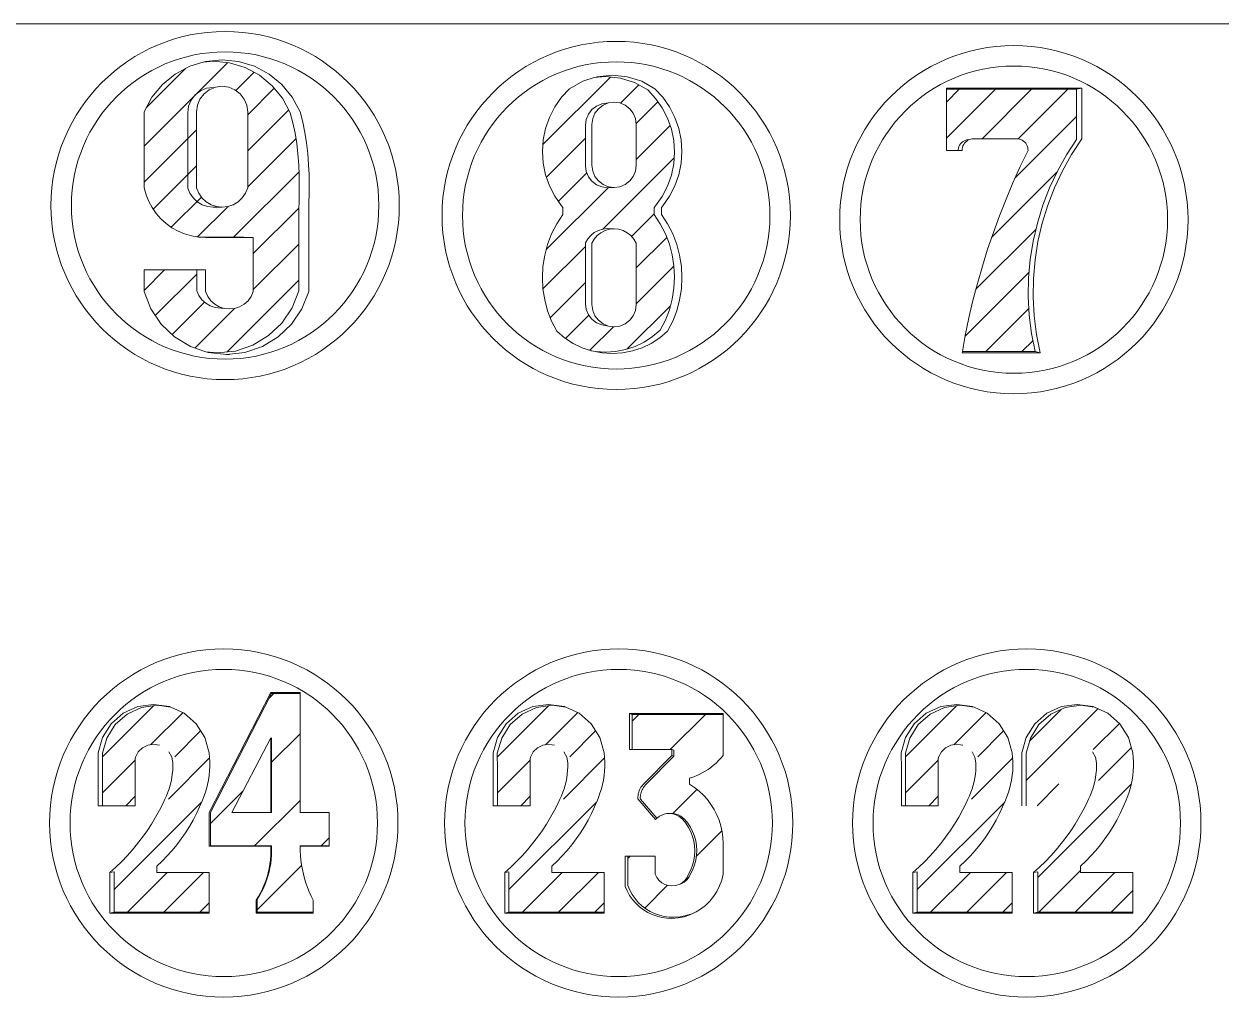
# Model space of a CAD drawing. Header units: inches. Extents: x 104 to 9740, y 936 to 6735.
# Drawn here: x 5860.1 to 5914.1, y 5726.1 to 5770.1 of the extents above; entities that cross this region are included whole.
import ezdxf

# ---------------------------------------------------------------- set-up
doc = ezdxf.new("R2010")
doc.units = ezdxf.units.IN
doc.header["$MEASUREMENT"] = 0
pattern_1 = [(45, (5264.4458, 6307.508), (-0.8148213, 0.8148213), [])]
pattern_2 = [(45, (5264.4458, 6307.508), (-0.8148213, 0.8148213), [])]

msp = doc.modelspace()

# ---------------------------------------------------------------- hatches: boundary and pattern name
at = {"lineweight": 20}
h = msp.add_hatch(dxfattribs=at)
h.set_pattern_fill('ANSI31', color=256, scale=9.218651)
h.set_pattern_definition(pattern_1)
h.paths.add_polyline_path([(5872.481, 5761.799), (5872.491, 5761.974), (5872.504, 5762.404), (5872.506, 5762.834), (5872.497, 5763.264), (5872.478, 5763.694), (5872.443, 5764.198), (5872.389, 5764.669), (5872.313, 5765.137), (5872.217, 5765.601), (5872.099, 5766.06), (5871.749, 5766.711), (5871.279, 5767.282), (5870.708, 5767.75), (5870.056, 5768.098), (5869.348, 5768.312), (5868.613, 5768.384), (5868.17, 5768.341), (5867.566, 5768.158), (5866.907, 5767.807), (5866.33, 5767.334), (5865.855, 5766.758), (5865.502, 5766.1), (5865.502, 5762.667), (5865.588, 5762.358), (5865.708, 5762.06), (5865.86, 5761.778), (5866.044, 5761.514), (5866.256, 5761.273), (5866.494, 5761.058), (5866.755, 5760.871), (5867.035, 5760.714), (5867.331, 5760.59), (5867.64, 5760.501), (5867.956, 5760.446), (5868.007, 5760.444), (5870.004, 5760.444), (5870.428, 5760.428), (5870.428, 5757.983), (5870.332, 5757.767), (5870.193, 5757.576), (5870.017, 5757.417), (5869.812, 5757.299), (5869.587, 5757.226), (5869.352, 5757.201), (5869.117, 5757.226), (5868.706, 5757.272), (5868.483, 5757.345), (5868.28, 5757.462), (5868.106, 5757.619), (5867.969, 5757.808), (5867.874, 5758.023), (5867.874, 5758.961), (5865.502, 5758.961), (5865.502, 5757.983), (5865.808, 5757.206), (5866.275, 5756.514), (5866.879, 5755.938), (5867.594, 5755.506), (5868.29, 5755.27), (5868.804, 5755.214), (5869.626, 5755.304), (5870.409, 5755.569), (5871.117, 5755.997), (5871.716, 5756.567), (5872.178, 5757.253), (5872.481, 5758.023)])
h.paths.add_polyline_path([(5869.934, 5762.216), (5869.746, 5762.039), (5869.524, 5761.907), (5869.279, 5761.825), (5869.022, 5761.797), (5868.766, 5761.825), (5868.521, 5761.907), (5868.299, 5762.039), (5868.111, 5762.216), (5867.965, 5762.428), (5867.867, 5762.667), (5867.867, 5766.1), (5867.907, 5766.399), (5868.022, 5766.678), (5868.206, 5766.917), (5868.445, 5767.1), (5868.723, 5767.216), (5869.022, 5767.255), (5869.321, 5767.216), (5869.6, 5767.1), (5869.839, 5766.917), (5870.023, 5766.678), (5870.138, 5766.399), (5870.178, 5766.1), (5870.178, 5762.667), (5870.08, 5762.428)], flags=16)
h = msp.add_hatch(dxfattribs=at)
h.set_pattern_fill('ANSI31', color=256, scale=9.218651)
h.set_pattern_definition(pattern_1)
h.paths.add_polyline_path([(5888.522, 5761.788), (5888.582, 5761.853), (5888.882, 5762.283), (5889.122, 5762.749), (5889.296, 5763.244), (5889.402, 5763.757), (5889.437, 5764.28), (5889.402, 5764.803), (5889.296, 5765.316), (5889.122, 5765.811), (5888.882, 5766.277), (5888.582, 5766.707), (5888.227, 5767.092), (5887.637, 5767.423), (5886.992, 5767.628), (5886.319, 5767.697), (5885.81, 5767.645), (5885.291, 5767.48), (5884.695, 5767.146), (5884.336, 5766.757), (5884.033, 5766.323), (5883.791, 5765.852), (5883.616, 5765.352), (5883.509, 5764.834), (5883.473, 5764.306), (5883.509, 5763.778), (5883.616, 5763.259), (5883.791, 5762.76), (5884.033, 5762.289), (5884.336, 5761.855), (5884.397, 5761.789), (5884.397, 5761.466), (5884.121, 5761.04), (5883.891, 5760.588), (5883.71, 5760.114), (5883.579, 5759.624), (5883.499, 5759.123), (5883.473, 5758.617), (5883.499, 5758.11), (5883.579, 5757.609), (5883.71, 5757.119), (5883.891, 5756.646), (5884.121, 5756.193), (5884.473, 5755.897), (5884.859, 5755.647), (5885.274, 5755.449), (5885.675, 5755.317), (5885.864, 5755.28), (5886.319, 5755.251), (5886.774, 5755.28), (5887.221, 5755.367), (5887.653, 5755.509), (5888.064, 5755.706), (5888.447, 5755.953), (5888.795, 5756.247), (5889.023, 5756.694), (5889.203, 5757.163), (5889.333, 5757.649), (5889.411, 5758.145), (5889.437, 5758.646), (5889.411, 5759.148), (5889.333, 5759.644), (5889.203, 5760.129), (5889.023, 5760.599), (5888.795, 5761.046), (5888.522, 5761.468)])
h.paths.add_polyline_path([(5887.119, 5760.739), (5887.305, 5760.642), (5887.469, 5760.512), (5887.606, 5760.353), (5887.71, 5760.171), (5887.71, 5757.396), (5887.675, 5757.137), (5887.576, 5756.896), (5887.417, 5756.689), (5887.21, 5756.53), (5886.968, 5756.43), (5886.71, 5756.396), (5886.451, 5756.43), (5886.149, 5756.481), (5885.911, 5756.58), (5885.706, 5756.737), (5885.548, 5756.942), (5885.449, 5757.181), (5885.416, 5757.437), (5885.416, 5760.185), (5885.518, 5760.366), (5885.653, 5760.523), (5885.816, 5760.652), (5886, 5760.748), (5886.199, 5760.807), (5886.406, 5760.827), (5886.71, 5760.818), (5886.918, 5760.798)], flags=16)
h.paths.add_polyline_path([(5886.968, 5762.72), (5886.71, 5762.686), (5886.406, 5762.676), (5886.149, 5762.71), (5885.911, 5762.809), (5885.706, 5762.966), (5885.548, 5763.171), (5885.449, 5763.41), (5885.416, 5763.666), (5885.416, 5765.498), (5885.449, 5765.755), (5885.548, 5765.994), (5885.706, 5766.199), (5885.911, 5766.356), (5886.149, 5766.455), (5886.451, 5766.502), (5886.71, 5766.536), (5886.968, 5766.502), (5887.21, 5766.402), (5887.417, 5766.243), (5887.576, 5766.036), (5887.675, 5765.795), (5887.71, 5765.536), (5887.71, 5763.686), (5887.675, 5763.427), (5887.576, 5763.186), (5887.417, 5762.979), (5887.21, 5762.82)], flags=16)
h = msp.add_hatch(dxfattribs=at)
h.set_pattern_fill('ANSI31', color=256, scale=9.218651)
h.set_pattern_definition(pattern_1)
h.paths.add_polyline_path([(5905.487, 5759.437), (5905.619, 5760.265), (5905.808, 5761.081), (5906.054, 5761.881), (5906.356, 5762.663), (5906.712, 5763.421), (5907.12, 5764.153), (5907.579, 5764.853), (5907.579, 5767.117), (5901.709, 5767.117), (5901.709, 5764.36), (5902.231, 5764.36), (5902.236, 5764.434), (5902.28, 5764.564), (5902.356, 5764.678), (5902.459, 5764.768), (5902.582, 5764.829), (5902.616, 5764.836), (5902.551, 5764.814), (5902.49, 5764.783), (5902.433, 5764.745), (5902.382, 5764.7), (5902.337, 5764.649), (5902.299, 5764.592), (5902.269, 5764.531), (5902.247, 5764.466), (5902.233, 5764.399), (5902.231, 5764.36), (5902.412, 5764.36), (5902.419, 5764.464), (5902.464, 5764.595), (5902.541, 5764.71), (5902.645, 5764.802), (5902.769, 5764.863), (5902.871, 5764.883), (5902.94, 5764.888), (5904.913, 5764.888), (5905.036, 5764.863), (5905.16, 5764.801), (5905.263, 5764.71), (5905.339, 5764.594), (5905.381, 5764.463), (5905.387, 5764.36), (5905.038, 5763.635), (5904.707, 5762.902), (5904.394, 5762.162), (5904.1, 5761.413), (5903.823, 5760.658), (5903.565, 5759.897), (5903.326, 5759.129), (5903.105, 5758.355), (5902.903, 5757.577), (5902.72, 5756.794), (5902.557, 5756.006), (5902.423, 5755.275), (5905.709, 5755.275), (5905.548, 5756.097), (5905.445, 5756.929), (5905.4, 5757.765), (5905.414, 5758.603)])
h = msp.add_hatch(dxfattribs=at)
h.set_pattern_fill('ANSI31', color=256, scale=17)
h.set_pattern_definition([(45, (4851.149, 6621.93), (-1.502602, 1.502602), [])])
h.paths.add_polyline_path([(5872.539, 5739.843), (5871.255, 5739.843), (5868.497, 5734.472), (5868.497, 5732.966), (5871.255, 5732.966), (5871.255, 5732.74), (5871.251, 5732.548), (5871.237, 5732.355), (5871.214, 5732.164), (5871.181, 5731.973), (5871.14, 5731.785), (5871.089, 5731.599), (5871.029, 5731.415), (5870.961, 5731.235), (5870.883, 5731.058), (5870.798, 5730.885), (5870.704, 5730.717), (5870.601, 5730.553), (5870.601, 5729.973), (5873.126, 5729.973), (5873.126, 5730.509), (5873.034, 5730.699), (5872.95, 5730.892), (5872.873, 5731.088), (5872.804, 5731.287), (5872.743, 5731.489), (5872.69, 5731.693), (5872.645, 5731.898), (5872.607, 5732.106), (5872.578, 5732.314), (5872.557, 5732.524), (5872.544, 5732.734), (5872.539, 5732.966), (5873.858, 5732.966), (5873.858, 5734.466), (5872.539, 5734.466)])
h.paths.add_polyline_path([(5871.22, 5737.838), (5871.255, 5737.811), (5871.255, 5734.472), (5871.22, 5734.466), (5869.461, 5734.466)], flags=16)
h = msp.add_hatch(dxfattribs=at)
h.set_pattern_fill('ANSI31', color=256, scale=9.218651)
h.set_pattern_definition([(45, (5228.2101, 6307.508), (-0.8148213, 0.8148213), [])])
h.paths.add_polyline_path([(5868.435, 5731.764), (5866.078, 5731.764), (5866.078, 5732.042), (5866.318, 5732.271), (5866.549, 5732.511), (5866.77, 5732.759), (5866.98, 5733.017), (5867.18, 5733.283), (5867.369, 5733.556), (5867.546, 5733.838), (5867.711, 5734.126), (5867.865, 5734.421), (5868.006, 5734.723), (5868.135, 5735.029), (5868.178, 5735.149), (5868.251, 5735.341), (5868.313, 5735.537), (5868.366, 5735.735), (5868.407, 5735.936), (5868.439, 5736.14), (5868.459, 5736.344), (5868.469, 5736.549), (5868.469, 5736.755), (5868.457, 5736.96), (5868.435, 5737.164), (5868.237, 5737.86), (5867.849, 5738.471), (5867.305, 5738.947), (5866.714, 5739.218), (5866.096, 5739.308), (5865.387, 5739.205), (5864.737, 5738.906), (5864.197, 5738.435), (5863.814, 5737.83), (5863.618, 5737.141), (5863.624, 5736.425), (5863.624, 5734.777), (5865.1, 5734.777), (5865.1, 5736.943), (5865.239, 5737.204), (5865.43, 5737.39), (5865.668, 5737.509), (5865.932, 5737.55), (5866.096, 5737.523), (5866.196, 5737.509), (5866.2, 5737.507), (5866.357, 5737.483), (5866.594, 5737.365), (5866.783, 5737.18), (5866.907, 5736.947), (5866.954, 5736.687), (5866.954, 5736.52), (5866.946, 5736.353), (5866.93, 5736.186), (5866.906, 5736.021), (5866.874, 5735.856), (5866.835, 5735.694), (5866.787, 5735.534), (5866.732, 5735.376), (5866.669, 5735.221), (5866.598, 5735.069), (5866.52, 5734.896), (5866.359, 5734.576), (5866.186, 5734.263), (5866.002, 5733.956), (5865.806, 5733.657), (5865.6, 5733.365), (5865.382, 5733.081), (5865.154, 5732.805), (5864.916, 5732.538), (5864.668, 5732.28), (5864.41, 5732.032), (5864.144, 5731.794), (5864.144, 5729.97), (5868.435, 5729.97)])
h = msp.add_hatch(dxfattribs=at)
h.set_pattern_fill('ANSI31', color=256, scale=9.218651)
h.set_pattern_definition([(45, (5246.0317, 6307.508), (-0.8148213, 0.8148213), [])])
h.paths.add_polyline_path([(5886.257, 5731.764), (5883.899, 5731.764), (5883.899, 5732.042), (5884.14, 5732.271), (5884.371, 5732.511), (5884.592, 5732.759), (5884.802, 5733.017), (5885.002, 5733.283), (5885.19, 5733.556), (5885.368, 5733.838), (5885.533, 5734.126), (5885.686, 5734.421), (5885.828, 5734.723), (5885.956, 5735.029), (5886, 5735.149), (5886.072, 5735.341), (5886.135, 5735.537), (5886.187, 5735.735), (5886.229, 5735.936), (5886.26, 5736.14), (5886.281, 5736.344), (5886.291, 5736.549), (5886.29, 5736.755), (5886.279, 5736.96), (5886.257, 5737.164), (5886.058, 5737.86), (5885.671, 5738.471), (5885.127, 5738.947), (5884.536, 5739.218), (5883.918, 5739.308), (5883.209, 5739.205), (5882.558, 5738.906), (5882.019, 5738.435), (5881.636, 5737.83), (5881.439, 5737.141), (5881.446, 5736.425), (5881.446, 5734.777), (5882.922, 5734.777), (5882.922, 5736.943), (5883.06, 5737.204), (5883.251, 5737.39), (5883.49, 5737.509), (5883.754, 5737.55), (5883.918, 5737.523), (5884.017, 5737.509), (5884.022, 5737.507), (5884.179, 5737.483), (5884.415, 5737.365), (5884.604, 5737.18), (5884.729, 5736.947), (5884.776, 5736.687), (5884.776, 5736.52), (5884.768, 5736.353), (5884.752, 5736.186), (5884.728, 5736.021), (5884.696, 5735.856), (5884.656, 5735.694), (5884.609, 5735.534), (5884.553, 5735.376), (5884.49, 5735.221), (5884.42, 5735.069), (5884.341, 5734.896), (5884.181, 5734.576), (5884.008, 5734.263), (5883.824, 5733.956), (5883.628, 5733.657), (5883.421, 5733.365), (5883.204, 5733.081), (5882.976, 5732.805), (5882.737, 5732.538), (5882.489, 5732.28), (5882.232, 5732.032), (5881.965, 5731.794), (5881.965, 5729.97), (5886.257, 5729.97)])
h = msp.add_hatch(dxfattribs=at)
h.set_pattern_fill('ANSI31', color=256, scale=9.218651)
h.set_pattern_definition(pattern_2)
h.paths.add_polyline_path([(5904.671, 5731.764), (5902.313, 5731.764), (5902.313, 5732.042), (5902.554, 5732.271), (5902.785, 5732.511), (5903.006, 5732.759), (5903.216, 5733.017), (5903.416, 5733.283), (5903.604, 5733.556), (5903.782, 5733.838), (5903.947, 5734.126), (5904.101, 5734.421), (5904.242, 5734.723), (5904.37, 5735.029), (5904.414, 5735.149), (5904.486, 5735.341), (5904.549, 5735.537), (5904.601, 5735.735), (5904.643, 5735.936), (5904.674, 5736.14), (5904.695, 5736.344), (5904.705, 5736.549), (5904.704, 5736.755), (5904.693, 5736.96), (5904.671, 5737.164), (5904.472, 5737.86), (5904.085, 5738.471), (5903.541, 5738.947), (5902.95, 5739.218), (5902.332, 5739.308), (5901.623, 5739.205), (5900.972, 5738.906), (5900.433, 5738.435), (5900.05, 5737.83), (5899.853, 5737.141), (5899.86, 5736.425), (5899.86, 5734.777), (5901.336, 5734.777), (5901.336, 5736.943), (5901.474, 5737.204), (5901.665, 5737.39), (5901.904, 5737.509), (5902.168, 5737.55), (5902.332, 5737.523), (5902.431, 5737.509), (5902.436, 5737.507), (5902.593, 5737.483), (5902.829, 5737.365), (5903.019, 5737.18), (5903.143, 5736.947), (5903.19, 5736.687), (5903.19, 5736.52), (5903.182, 5736.353), (5903.166, 5736.186), (5903.142, 5736.021), (5903.11, 5735.856), (5903.07, 5735.694), (5903.023, 5735.534), (5902.967, 5735.376), (5902.904, 5735.221), (5902.834, 5735.069), (5902.755, 5734.896), (5902.595, 5734.576), (5902.422, 5734.263), (5902.238, 5733.956), (5902.042, 5733.657), (5901.835, 5733.365), (5901.618, 5733.081), (5901.39, 5732.805), (5901.152, 5732.538), (5900.903, 5732.28), (5900.646, 5732.032), (5900.379, 5731.794), (5900.379, 5729.97), (5904.671, 5729.97)])
h = msp.add_hatch(dxfattribs=at)
h.set_pattern_fill('ANSI31', color=256, scale=9.218651)
h.set_pattern_definition(pattern_2)
h.paths.add_polyline_path([(5910.113, 5731.764), (5907.756, 5731.764), (5907.756, 5732.042), (5907.996, 5732.271), (5908.227, 5732.511), (5908.448, 5732.759), (5908.659, 5733.017), (5908.858, 5733.283), (5909.047, 5733.556), (5909.224, 5733.838), (5909.39, 5734.126), (5909.543, 5734.421), (5909.684, 5734.723), (5909.813, 5735.029), (5909.856, 5735.149), (5909.929, 5735.341), (5909.991, 5735.537), (5910.044, 5735.735), (5910.086, 5735.936), (5910.117, 5736.14), (5910.138, 5736.344), (5910.148, 5736.549), (5910.147, 5736.755), (5910.135, 5736.96), (5910.113, 5737.164), (5909.915, 5737.86), (5909.528, 5738.471), (5908.983, 5738.947), (5908.392, 5739.218), (5907.774, 5739.308), (5907.065, 5739.205), (5906.415, 5738.906), (5905.876, 5738.435), (5905.492, 5737.83), (5905.296, 5737.141), (5905.303, 5736.425), (5905.303, 5734.777), (5906.778, 5734.777), (5906.778, 5736.943), (5906.917, 5737.204), (5907.108, 5737.39), (5907.346, 5737.509), (5907.61, 5737.55), (5907.774, 5737.523), (5907.874, 5737.509), (5907.878, 5737.507), (5908.035, 5737.483), (5908.272, 5737.365), (5908.461, 5737.18), (5908.585, 5736.947), (5908.632, 5736.687), (5908.632, 5736.52), (5908.625, 5736.353), (5908.609, 5736.186), (5908.585, 5736.021), (5908.553, 5735.856), (5908.513, 5735.694), (5908.465, 5735.534), (5908.41, 5735.376), (5908.347, 5735.221), (5908.276, 5735.069), (5908.198, 5734.896), (5908.037, 5734.576), (5907.864, 5734.263), (5907.68, 5733.956), (5907.484, 5733.657), (5907.278, 5733.365), (5907.06, 5733.081), (5906.832, 5732.805), (5906.594, 5732.538), (5906.346, 5732.28), (5906.088, 5732.032), (5905.822, 5731.794), (5905.822, 5729.97), (5910.113, 5729.97)])
h = msp.add_hatch(dxfattribs=at)
h.set_pattern_fill('ANSI31', color=256, scale=17)
h.set_pattern_definition([(45, (4856.2998, 6621.691), (-1.502602, 1.502602), [])])
h.paths.add_polyline_path([(5891.627, 5738.901), (5887.524, 5738.901), (5887.524, 5737.311), (5889.313, 5737.311), (5889.411, 5737.283), (5889.411, 5737.014), (5888.145, 5735.736), (5888.066, 5735.644), (5888.031, 5735.595), (5888, 5735.543), (5887.973, 5735.489), (5887.949, 5735.433), (5887.93, 5735.376), (5887.914, 5735.318), (5887.903, 5735.259), (5887.892, 5735.138), (5887.893, 5735.078), (5888.637, 5734.211), (5888.661, 5734.234), (5888.754, 5734.302), (5888.856, 5734.356), (5888.964, 5734.395), (5889.076, 5734.419), (5889.191, 5734.427), (5889.289, 5734.427), (5889.403, 5734.419), (5889.514, 5734.395), (5889.621, 5734.357), (5889.722, 5734.303), (5889.814, 5734.236), (5889.896, 5734.157), (5890.034, 5733.987), (5890.154, 5733.803), (5890.254, 5733.608), (5890.333, 5733.404), (5890.39, 5733.192), (5890.425, 5732.976), (5890.438, 5732.757), (5890.427, 5732.537), (5890.394, 5732.321), (5890.338, 5732.109), (5890.261, 5731.903), (5890.162, 5731.707), (5890.092, 5731.562), (5889.994, 5731.434), (5889.872, 5731.329), (5889.732, 5731.25), (5889.638, 5731.219), (5889.482, 5731.17), (5889.321, 5731.153), (5889.159, 5731.17), (5889.004, 5731.219), (5888.862, 5731.298), (5888.738, 5731.405), (5888.64, 5731.534), (5888.569, 5731.68), (5888.569, 5732.497), (5887.326, 5732.497), (5887.326, 5731.168), (5887.414, 5730.961), (5887.524, 5730.765), (5887.653, 5730.58), (5887.8, 5730.41), (5887.964, 5730.256), (5888.143, 5730.119), (5888.336, 5730.002), (5888.539, 5729.905), (5888.751, 5729.829), (5888.97, 5729.775), (5889.193, 5729.745), (5889.418, 5729.737), (5889.689, 5729.76), (5889.956, 5729.813), (5890.215, 5729.896), (5890.406, 5729.983), (5890.611, 5730.106), (5890.829, 5730.273), (5891.027, 5730.464), (5891.201, 5730.677), (5891.35, 5730.908), (5891.472, 5731.154), (5891.564, 5731.413), (5891.627, 5731.68), (5891.627, 5733.071), (5891.615, 5733.338), (5891.581, 5733.604), (5891.524, 5733.866), (5891.445, 5734.121), (5891.344, 5734.37), (5891.223, 5734.608), (5891.081, 5734.836), (5890.921, 5735.05), (5890.743, 5735.25), (5890.548, 5735.434), (5890.339, 5735.6), (5890.115, 5735.749), (5890.115, 5736.021), (5890.262, 5736.069), (5890.405, 5736.125), (5890.546, 5736.188), (5890.683, 5736.258), (5890.817, 5736.334), (5890.947, 5736.417), (5891.073, 5736.506), (5891.194, 5736.602), (5891.31, 5736.703), (5891.421, 5736.81), (5891.527, 5736.922), (5891.627, 5737.039)])

# ---------------------------------------------------------------- linework, layer by layer
for p, q in [((6054.431, 5770.07), (5667.676, 5770.07)), ((5886.501, 5760.798), (5886.3, 5760.739)), ((5886.71, 5760.818), (5886.501, 5760.798)), ((5902.423, 5755.275), (5905.709, 5755.275)), ((5871.255, 5739.843), (5872.539, 5739.843)), ((5887.408, 5738.944), (5887.408, 5737.311)), ((5887.524, 5738.901), (5887.524, 5737.311)), ((5871.22, 5734.466), (5871.22, 5737.838)), ((5887.408, 5737.311), (5887.524, 5737.311)), ((5887.524, 5737.311), (5889.313, 5737.311)), ((5889.313, 5737.311), (5889.411, 5737.283)), ((5889.411, 5737.283), (5889.411, 5737.014)), ((5889.638, 5731.219), (5889.482, 5731.17))]:
    msp.add_line(p, q, dxfattribs=at)
for points in [[(5867.566, 5768.158), (5866.907, 5767.807), (5866.33, 5767.334), (5865.855, 5766.758), (5865.502, 5766.1), (5865.502, 5762.667), (5865.588, 5762.358), (5865.708, 5762.06), (5865.86, 5761.778), (5866.044, 5761.514), (5866.256, 5761.273), (5866.494, 5761.058), (5866.755, 5760.871), (5867.035, 5760.714), (5867.331, 5760.59), (5867.64, 5760.501), (5867.956, 5760.446), (5868.007, 5760.444), (5868.276, 5760.428), (5870.428, 5760.428)], [(5867.566, 5768.158), (5868.17, 5768.341), (5868.28, 5768.374), (5869.023, 5768.447), (5869.766, 5768.374), (5870.48, 5768.158), (5871.138, 5767.807), (5871.716, 5767.334), (5872.19, 5766.758), (5872.543, 5766.1), (5872.662, 5765.637), (5872.76, 5765.168), (5872.836, 5764.696), (5872.891, 5764.22), (5872.926, 5763.711), (5872.946, 5763.277), (5872.954, 5762.842), (5872.952, 5762.408), (5872.939, 5761.973), (5872.929, 5761.797), (5872.929, 5757.983), (5872.623, 5757.206), (5872.157, 5756.514), (5871.552, 5755.938), (5870.837, 5755.506), (5870.046, 5755.238), (5869.352, 5755.162)], [(5868.29, 5755.27), (5868.804, 5755.214), (5869.626, 5755.304), (5870.409, 5755.569), (5871.117, 5755.997), (5871.716, 5756.567), (5872.178, 5757.253), (5872.481, 5758.023), (5872.481, 5761.799), (5872.491, 5761.974), (5872.504, 5762.404), (5872.506, 5762.834), (5872.497, 5763.264), (5872.478, 5763.694), (5872.443, 5764.198), (5872.389, 5764.669), (5872.313, 5765.137), (5872.217, 5765.601), (5872.099, 5766.06), (5871.749, 5766.711), (5871.279, 5767.282), (5870.708, 5767.75), (5870.056, 5768.098), (5869.348, 5768.312), (5868.613, 5768.384), (5868.17, 5768.341)], [(5884.397, 5761.466), (5884.397, 5761.789), (5884.336, 5761.855), (5884.033, 5762.289), (5883.791, 5762.76), (5883.616, 5763.259), (5883.509, 5763.778), (5883.473, 5764.306), (5883.509, 5764.834), (5883.616, 5765.352), (5883.791, 5765.852), (5884.033, 5766.323), (5884.336, 5766.757), (5884.695, 5767.146), (5885.291, 5767.48), (5885.81, 5767.645), (5885.942, 5767.687)], [(5885.675, 5755.317), (5885.864, 5755.28), (5886.319, 5755.251), (5886.774, 5755.28), (5887.221, 5755.367), (5887.653, 5755.509), (5888.064, 5755.706), (5888.447, 5755.953), (5888.795, 5756.247), (5889.023, 5756.694), (5889.203, 5757.163), (5889.333, 5757.649), (5889.411, 5758.145), (5889.437, 5758.646), (5889.411, 5759.148), (5889.333, 5759.644), (5889.203, 5760.129), (5889.023, 5760.599), (5888.795, 5761.046), (5888.522, 5761.468), (5888.522, 5761.788), (5888.582, 5761.853), (5888.882, 5762.283), (5889.122, 5762.749), (5889.296, 5763.244), (5889.402, 5763.757), (5889.437, 5764.28), (5889.402, 5764.803), (5889.296, 5765.316), (5889.122, 5765.811), (5888.882, 5766.277), (5888.582, 5766.707), (5888.227, 5767.092), (5887.637, 5767.423), (5886.992, 5767.628), (5886.319, 5767.697), (5885.81, 5767.645)], [(5888.847, 5761.466), (5888.847, 5761.789), (5888.907, 5761.855), (5889.211, 5762.289), (5889.452, 5762.76), (5889.628, 5763.259), (5889.735, 5763.778), (5889.771, 5764.306), (5889.735, 5764.834), (5889.628, 5765.352), (5889.452, 5765.852), (5889.211, 5766.323), (5888.907, 5766.757), (5888.548, 5767.146), (5887.953, 5767.48), (5887.301, 5767.687), (5886.622, 5767.756), (5885.942, 5767.687)], [(5868.612, 5767.204), (5868.316, 5767.165), (5868.04, 5767.051), (5867.804, 5766.869), (5867.622, 5766.632), (5867.507, 5766.356), (5867.468, 5766.06), (5867.468, 5762.661), (5867.565, 5762.424), (5867.71, 5762.214), (5867.896, 5762.039), (5868.116, 5761.908), (5868.358, 5761.827), (5868.612, 5761.799), (5869.022, 5761.797), (5869.279, 5761.825), (5869.524, 5761.907), (5869.746, 5762.039), (5869.934, 5762.216), (5870.08, 5762.428), (5870.178, 5762.667), (5870.178, 5766.1)], [(5870.178, 5766.1), (5870.138, 5766.399), (5870.023, 5766.678), (5869.839, 5766.917), (5869.6, 5767.1), (5869.321, 5767.216), (5869.022, 5767.255), (5868.723, 5767.216), (5868.445, 5767.1), (5868.206, 5766.917), (5868.022, 5766.678), (5867.907, 5766.399), (5867.867, 5766.1), (5867.867, 5762.667), (5867.965, 5762.428), (5868.111, 5762.216), (5868.299, 5762.039), (5868.521, 5761.907), (5868.766, 5761.825), (5869.022, 5761.797)], [(5907.815, 5767.174), (5907.579, 5767.117), (5901.709, 5767.117)], [(5907.579, 5767.117), (5907.579, 5764.853), (5907.12, 5764.153), (5906.712, 5763.421), (5906.356, 5762.663), (5906.054, 5761.881), (5905.808, 5761.081), (5905.619, 5760.265), (5905.487, 5759.437), (5905.414, 5758.603), (5905.4, 5757.765), (5905.445, 5756.929), (5905.548, 5756.097), (5905.709, 5755.275), (5905.927, 5755.215), (5905.764, 5756.045), (5905.66, 5756.885), (5905.614, 5757.73), (5905.629, 5758.575), (5905.703, 5759.418), (5905.835, 5760.254), (5906.027, 5761.078), (5906.275, 5761.886), (5906.58, 5762.675), (5906.939, 5763.441), (5907.352, 5764.18), (5907.815, 5764.888), (5907.815, 5767.174), (5901.709, 5767.174), (5901.709, 5767.117), (5901.709, 5764.36), (5902.231, 5764.36), (5902.412, 5764.36), (5902.417, 5764.429), (5902.43, 5764.497), (5902.452, 5764.562), (5902.483, 5764.624), (5902.521, 5764.681), (5902.567, 5764.733), (5902.619, 5764.779), (5902.676, 5764.817), (5902.738, 5764.848), (5902.803, 5764.87), (5902.871, 5764.883), (5902.94, 5764.888), (5904.867, 5764.888), (5904.935, 5764.883), (5905.002, 5764.87), (5905.067, 5764.847), (5905.129, 5764.817), (5905.186, 5764.778), (5905.237, 5764.733), (5905.282, 5764.681), (5905.32, 5764.623), (5905.349, 5764.561), (5905.371, 5764.496), (5905.383, 5764.429), (5905.387, 5764.36), (5905.038, 5763.635), (5904.707, 5762.902), (5904.394, 5762.162), (5904.1, 5761.413), (5903.823, 5760.658), (5903.565, 5759.897), (5903.326, 5759.129), (5903.105, 5758.355), (5902.903, 5757.577), (5902.72, 5756.794), (5902.557, 5756.006), (5902.423, 5755.275), (5902.412, 5755.215), (5905.927, 5755.215)], [(5886.451, 5766.502), (5886.21, 5766.402), (5886.002, 5766.243), (5885.844, 5766.036), (5885.744, 5765.795), (5885.71, 5765.536), (5885.71, 5763.686), (5885.744, 5763.427), (5885.844, 5763.186), (5886.002, 5762.979), (5886.21, 5762.82), (5886.451, 5762.72), (5886.71, 5762.686)], [(5902.683, 5764.849), (5902.616, 5764.836), (5902.551, 5764.814), (5902.49, 5764.783), (5902.433, 5764.745), (5902.382, 5764.7), (5902.337, 5764.649), (5902.299, 5764.592), (5902.269, 5764.531), (5902.247, 5764.466), (5902.233, 5764.399), (5902.231, 5764.36)], [(5884.397, 5761.466), (5884.121, 5761.04), (5883.891, 5760.588), (5883.71, 5760.114), (5883.579, 5759.624), (5883.499, 5759.123), (5883.473, 5758.617), (5883.499, 5758.11), (5883.579, 5757.609), (5883.71, 5757.119), (5883.891, 5756.646), (5884.121, 5756.193), (5884.473, 5755.897), (5884.859, 5755.647), (5885.274, 5755.449), (5885.675, 5755.317), (5885.711, 5755.305)], [(5885.711, 5755.305), (5886.163, 5755.217), (5886.622, 5755.188), (5887.081, 5755.217), (5887.533, 5755.305), (5887.97, 5755.449), (5888.385, 5755.647), (5888.771, 5755.897), (5889.123, 5756.193), (5889.353, 5756.646), (5889.534, 5757.119), (5889.665, 5757.609), (5889.744, 5758.11), (5889.771, 5758.617), (5889.744, 5759.123), (5889.665, 5759.624), (5889.534, 5760.114), (5889.353, 5760.588), (5889.123, 5761.04), (5888.847, 5761.466)], [(5869.352, 5757.201), (5869.587, 5757.226), (5869.812, 5757.299), (5870.017, 5757.417), (5870.193, 5757.576), (5870.332, 5757.767), (5870.428, 5757.983), (5870.428, 5760.428), (5870.004, 5760.444), (5868.007, 5760.444)], [(5886.3, 5760.739), (5886.114, 5760.642), (5885.95, 5760.512), (5885.813, 5760.353), (5885.71, 5760.171), (5885.71, 5757.396), (5885.744, 5757.137), (5885.844, 5756.896), (5886.002, 5756.689), (5886.21, 5756.53), (5886.451, 5756.43)], [(5869.216, 5755.148), (5868.385, 5755.238), (5868.29, 5755.27), (5867.594, 5755.506), (5866.879, 5755.938), (5866.275, 5756.514), (5865.808, 5757.206), (5865.502, 5757.983), (5865.502, 5758.961), (5867.874, 5758.961), (5868.276, 5758.961), (5868.276, 5757.983), (5868.373, 5757.767), (5868.511, 5757.576), (5868.687, 5757.417), (5868.892, 5757.299), (5869.117, 5757.226)], [(5869.352, 5757.201), (5869.117, 5757.226), (5868.706, 5757.272), (5868.483, 5757.345), (5868.28, 5757.462), (5868.106, 5757.619), (5867.969, 5757.808), (5867.874, 5758.023), (5867.874, 5758.961)], [(5868.435, 5732.945), (5868.435, 5734.466), (5871.22, 5739.89)], [(5872.539, 5732.945), (5873.858, 5732.945), (5873.858, 5732.966), (5873.858, 5734.466), (5872.539, 5734.466), (5872.539, 5739.843), (5872.539, 5739.89), (5871.22, 5739.89), (5871.255, 5739.843), (5868.497, 5734.472), (5868.497, 5732.966)], [(5863.436, 5734.777), (5863.436, 5736.441), (5863.429, 5737.164), (5863.627, 5737.86), (5864.015, 5738.471), (5864.559, 5738.947), (5865.216, 5739.249), (5865.932, 5739.352), (5866.648, 5739.249), (5866.714, 5739.218), (5867.305, 5738.947), (5867.849, 5738.471), (5868.237, 5737.86), (5868.435, 5737.164), (5868.457, 5736.96), (5868.469, 5736.755), (5868.469, 5736.549), (5868.459, 5736.344), (5868.439, 5736.14), (5868.407, 5735.936), (5868.366, 5735.735), (5868.313, 5735.537), (5868.251, 5735.341), (5868.178, 5735.149), (5868.135, 5735.029), (5868.006, 5734.723), (5867.865, 5734.421), (5867.711, 5734.126), (5867.546, 5733.838), (5867.369, 5733.556), (5867.18, 5733.283), (5866.98, 5733.017), (5866.77, 5732.759), (5866.549, 5732.511), (5866.318, 5732.271), (5866.078, 5732.042), (5866.078, 5731.764), (5868.435, 5731.764), (5868.435, 5729.97), (5868.435, 5729.923), (5863.96, 5729.923)], [(5863.624, 5734.777), (5863.624, 5736.425), (5863.618, 5737.141), (5863.814, 5737.83), (5864.197, 5738.435), (5864.737, 5738.906), (5865.387, 5739.205), (5866.096, 5739.308), (5866.714, 5739.218)], [(5881.257, 5734.777), (5881.257, 5736.441), (5881.251, 5737.164), (5881.449, 5737.86), (5881.836, 5738.471), (5882.381, 5738.947), (5883.038, 5739.249), (5883.754, 5739.352), (5884.469, 5739.249), (5884.536, 5739.218), (5885.127, 5738.947), (5885.671, 5738.471), (5886.058, 5737.86), (5886.257, 5737.164), (5886.279, 5736.96), (5886.29, 5736.755), (5886.291, 5736.549), (5886.281, 5736.344), (5886.26, 5736.14), (5886.229, 5735.936), (5886.187, 5735.735), (5886.135, 5735.537), (5886.072, 5735.341), (5886, 5735.149), (5885.956, 5735.029), (5885.828, 5734.723), (5885.686, 5734.421), (5885.533, 5734.126), (5885.368, 5733.838), (5885.19, 5733.556), (5885.002, 5733.283), (5884.802, 5733.017), (5884.592, 5732.759), (5884.371, 5732.511), (5884.14, 5732.271), (5883.899, 5732.042), (5883.899, 5731.764), (5886.257, 5731.764), (5886.257, 5729.97), (5886.257, 5729.923), (5881.782, 5729.923)], [(5881.446, 5734.777), (5881.446, 5736.425), (5881.439, 5737.141), (5881.636, 5737.83), (5882.019, 5738.435), (5882.558, 5738.906), (5883.209, 5739.205), (5883.918, 5739.308), (5884.536, 5739.218)], [(5899.672, 5734.777), (5899.672, 5736.441), (5899.665, 5737.164), (5899.863, 5737.86), (5900.25, 5738.471), (5900.795, 5738.947), (5901.452, 5739.249), (5902.168, 5739.352), (5902.884, 5739.249), (5902.95, 5739.218), (5903.541, 5738.947), (5904.085, 5738.471), (5904.472, 5737.86), (5904.671, 5737.164), (5904.693, 5736.96), (5904.704, 5736.755), (5904.705, 5736.549), (5904.695, 5736.344), (5904.674, 5736.14), (5904.643, 5735.936), (5904.601, 5735.735), (5904.549, 5735.537), (5904.486, 5735.341), (5904.414, 5735.149), (5904.37, 5735.029), (5904.242, 5734.723), (5904.101, 5734.421), (5903.947, 5734.126), (5903.782, 5733.838), (5903.604, 5733.556), (5903.416, 5733.283), (5903.216, 5733.017), (5903.006, 5732.759), (5902.785, 5732.511), (5902.554, 5732.271), (5902.313, 5732.042), (5902.313, 5731.764), (5904.671, 5731.764), (5904.671, 5729.97), (5904.671, 5729.923), (5900.196, 5729.923)], [(5899.86, 5734.777), (5899.86, 5736.425), (5899.853, 5737.141), (5900.05, 5737.83), (5900.433, 5738.435), (5900.972, 5738.906), (5901.623, 5739.205), (5902.332, 5739.308), (5902.95, 5739.218)], [(5905.114, 5734.777), (5905.114, 5736.441), (5905.107, 5737.164), (5905.305, 5737.86), (5905.693, 5738.471), (5906.237, 5738.947), (5906.894, 5739.249), (5907.61, 5739.352), (5908.326, 5739.249), (5908.392, 5739.218), (5908.983, 5738.947), (5909.528, 5738.471), (5909.915, 5737.86), (5910.113, 5737.164), (5910.135, 5736.96), (5910.147, 5736.755), (5910.148, 5736.549), (5910.138, 5736.344), (5910.117, 5736.14), (5910.086, 5735.936), (5910.044, 5735.735), (5909.991, 5735.537), (5909.929, 5735.341), (5909.856, 5735.149), (5909.813, 5735.029), (5909.684, 5734.723), (5909.543, 5734.421), (5909.39, 5734.126), (5909.224, 5733.838), (5909.047, 5733.556), (5908.858, 5733.283), (5908.659, 5733.017), (5908.448, 5732.759), (5908.227, 5732.511), (5907.996, 5732.271), (5907.756, 5732.042), (5907.756, 5731.764), (5910.113, 5731.764), (5910.113, 5729.97), (5910.113, 5729.923), (5905.638, 5729.923)], [(5905.303, 5734.777), (5905.303, 5736.425), (5905.296, 5737.141), (5905.492, 5737.83), (5905.876, 5738.435), (5906.415, 5738.906), (5907.065, 5739.205), (5907.774, 5739.308), (5908.392, 5739.218)], [(5890.829, 5730.273), (5891.027, 5730.464), (5891.201, 5730.677), (5891.35, 5730.908), (5891.472, 5731.154), (5891.564, 5731.413), (5891.627, 5731.68), (5891.627, 5733.071), (5891.615, 5733.338), (5891.581, 5733.604), (5891.524, 5733.866), (5891.445, 5734.121), (5891.344, 5734.37), (5891.223, 5734.608), (5891.081, 5734.836), (5890.921, 5735.05), (5890.743, 5735.25), (5890.548, 5735.434), (5890.339, 5735.6), (5890.115, 5735.749), (5890.115, 5736.021), (5890.262, 5736.069), (5890.405, 5736.125), (5890.546, 5736.188), (5890.683, 5736.258), (5890.817, 5736.334), (5890.947, 5736.417), (5891.073, 5736.506), (5891.194, 5736.602), (5891.31, 5736.703), (5891.421, 5736.81), (5891.527, 5736.922), (5891.627, 5737.039), (5891.627, 5738.901)], [(5863.436, 5734.777), (5863.625, 5734.777), (5865.101, 5734.777), (5865.101, 5736.897), (5865.115, 5736.97), (5865.24, 5737.206), (5865.431, 5737.392), (5865.67, 5737.512), (5865.934, 5737.553), (5866.098, 5737.526), (5866.198, 5737.512), (5866.202, 5737.509)], [(5866.625, 5737.204), (5866.751, 5736.968), (5866.798, 5736.706), (5866.799, 5736.537), (5866.791, 5736.368), (5866.774, 5736.2), (5866.75, 5736.033), (5866.718, 5735.867), (5866.678, 5735.703), (5866.63, 5735.541), (5866.574, 5735.382), (5866.51, 5735.225), (5866.439, 5735.072), (5866.36, 5734.897), (5866.197, 5734.574), (5866.023, 5734.258), (5865.837, 5733.948), (5865.639, 5733.646), (5865.43, 5733.351), (5865.211, 5733.064), (5864.98, 5732.786), (5864.74, 5732.516), (5864.49, 5732.256), (5864.23, 5732.005), (5863.96, 5731.764), (5863.96, 5729.923), (5864.144, 5729.97), (5868.435, 5729.97)], [(5881.257, 5734.777), (5881.446, 5734.777), (5882.923, 5734.777), (5882.923, 5736.897), (5882.936, 5736.97), (5883.062, 5737.206), (5883.253, 5737.392), (5883.492, 5737.512), (5883.756, 5737.553), (5883.92, 5737.526), (5884.02, 5737.512), (5884.024, 5737.509)], [(5884.447, 5737.204), (5884.572, 5736.968), (5884.62, 5736.706), (5884.62, 5736.537), (5884.612, 5736.368), (5884.596, 5736.2), (5884.572, 5736.033), (5884.54, 5735.867), (5884.499, 5735.703), (5884.451, 5735.541), (5884.395, 5735.382), (5884.332, 5735.225), (5884.261, 5735.072), (5884.181, 5734.897), (5884.019, 5734.574), (5883.845, 5734.258), (5883.658, 5733.948), (5883.461, 5733.646), (5883.252, 5733.351), (5883.032, 5733.064), (5882.802, 5732.786), (5882.562, 5732.516), (5882.311, 5732.256), (5882.051, 5732.005), (5881.782, 5731.764), (5881.782, 5729.923), (5881.965, 5729.97), (5886.257, 5729.97)], [(5889.313, 5737.311), (5889.313, 5737.039), (5889.411, 5737.014), (5888.145, 5735.736), (5888.066, 5735.644), (5888.031, 5735.595), (5888, 5735.543), (5887.973, 5735.489), (5887.949, 5735.433), (5887.93, 5735.376), (5887.914, 5735.318), (5887.903, 5735.259), (5887.892, 5735.138), (5887.893, 5735.078), (5888.637, 5734.211)], [(5899.672, 5734.777), (5899.86, 5734.777), (5901.337, 5734.777), (5901.337, 5736.897), (5901.35, 5736.97), (5901.476, 5737.206), (5901.667, 5737.392), (5901.906, 5737.512), (5902.17, 5737.553), (5902.334, 5737.526), (5902.434, 5737.512), (5902.438, 5737.509)], [(5902.861, 5737.204), (5902.986, 5736.968), (5903.034, 5736.706), (5903.034, 5736.537), (5903.026, 5736.368), (5903.01, 5736.2), (5902.986, 5736.033), (5902.954, 5735.867), (5902.913, 5735.703), (5902.865, 5735.541), (5902.809, 5735.382), (5902.746, 5735.225), (5902.675, 5735.072), (5902.595, 5734.897), (5902.433, 5734.574), (5902.259, 5734.258), (5902.073, 5733.948), (5901.875, 5733.646), (5901.666, 5733.351), (5901.446, 5733.064), (5901.216, 5732.786), (5900.976, 5732.516), (5900.725, 5732.256), (5900.465, 5732.005), (5900.196, 5731.764), (5900.196, 5729.923), (5900.379, 5729.97), (5904.671, 5729.97)], [(5908.303, 5737.204), (5908.429, 5736.968), (5908.477, 5736.706), (5908.477, 5736.537), (5908.469, 5736.368), (5908.453, 5736.2), (5908.428, 5736.033), (5908.396, 5735.867), (5908.356, 5735.703), (5908.308, 5735.541), (5908.252, 5735.382), (5908.188, 5735.225), (5908.117, 5735.072), (5908.038, 5734.897), (5907.875, 5734.574), (5907.701, 5734.258), (5907.515, 5733.948), (5907.317, 5733.646), (5907.109, 5733.351), (5906.889, 5733.064), (5906.659, 5732.786), (5906.418, 5732.516), (5906.168, 5732.256), (5905.908, 5732.005), (5905.638, 5731.764), (5905.638, 5729.923), (5905.822, 5729.97), (5910.113, 5729.97)], [(5889.313, 5737.039), (5888.035, 5735.749), (5887.955, 5735.656), (5887.921, 5735.606), (5887.889, 5735.554), (5887.862, 5735.499), (5887.838, 5735.443), (5887.818, 5735.385), (5887.802, 5735.326), (5887.791, 5735.267), (5887.78, 5735.145), (5887.781, 5735.084), (5888.579, 5734.155), (5888.637, 5734.211), (5888.661, 5734.234), (5888.754, 5734.302), (5888.856, 5734.356), (5888.964, 5734.395), (5889.076, 5734.419), (5889.191, 5734.427)], [(5871.22, 5732.945), (5868.435, 5732.945), (5868.497, 5732.966), (5871.255, 5732.966)], [(5873.858, 5732.966), (5872.561, 5732.966), (5872.539, 5732.945), (5872.544, 5732.734), (5872.557, 5732.524), (5872.578, 5732.314), (5872.607, 5732.106), (5872.645, 5731.898), (5872.69, 5731.693), (5872.743, 5731.489), (5872.804, 5731.287), (5872.873, 5731.088), (5872.95, 5730.892), (5873.034, 5730.699), (5873.126, 5730.509), (5873.126, 5729.973), (5873.126, 5729.923), (5870.56, 5729.923), (5870.56, 5730.509), (5870.664, 5730.674), (5870.759, 5730.844), (5870.845, 5731.019), (5870.923, 5731.197), (5870.992, 5731.379), (5871.053, 5731.565), (5871.104, 5731.753), (5871.146, 5731.943), (5871.179, 5732.135), (5871.202, 5732.328), (5871.216, 5732.523), (5871.22, 5732.718)], [(5871.22, 5732.718), (5871.22, 5732.945), (5871.255, 5732.966), (5871.255, 5732.74), (5871.251, 5732.548), (5871.237, 5732.355), (5871.214, 5732.164), (5871.181, 5731.973), (5871.14, 5731.785), (5871.089, 5731.599), (5871.029, 5731.415), (5870.961, 5731.235), (5870.883, 5731.058), (5870.798, 5730.885), (5870.704, 5730.717), (5870.601, 5730.553), (5870.601, 5729.973)], [(5889.482, 5731.17), (5889.321, 5731.153), (5889.159, 5731.17), (5889.004, 5731.219), (5888.862, 5731.298), (5888.738, 5731.405), (5888.64, 5731.534), (5888.569, 5731.68), (5888.569, 5732.497), (5887.326, 5732.497), (5887.208, 5732.497), (5887.208, 5731.136), (5887.298, 5730.927), (5887.408, 5730.728), (5887.538, 5730.542), (5887.687, 5730.37), (5887.853, 5730.214), (5888.034, 5730.076), (5888.228, 5729.958), (5888.433, 5729.86), (5888.647, 5729.783), (5888.868, 5729.729), (5889.093, 5729.698), (5889.321, 5729.691), (5889.594, 5729.713), (5889.864, 5729.767), (5890.125, 5729.851), (5890.376, 5729.965), (5890.406, 5729.983), (5890.611, 5730.106), (5890.829, 5730.273)], [(5887.326, 5732.497), (5887.326, 5731.168), (5887.414, 5730.961), (5887.524, 5730.765), (5887.653, 5730.58), (5887.8, 5730.41), (5887.964, 5730.256), (5888.143, 5730.119), (5888.336, 5730.002), (5888.539, 5729.905), (5888.751, 5729.829), (5888.97, 5729.775), (5889.193, 5729.745), (5889.418, 5729.737), (5889.689, 5729.76), (5889.956, 5729.813), (5890.215, 5729.896), (5890.406, 5729.983)], [(5863.96, 5731.764), (5864.144, 5731.794), (5864.144, 5729.97)], [(5881.782, 5731.764), (5881.965, 5731.794), (5881.965, 5729.97)], [(5900.196, 5731.764), (5900.379, 5731.794), (5900.379, 5729.97)], [(5905.638, 5731.764), (5905.822, 5731.794), (5905.822, 5729.97)], [(5870.56, 5729.923), (5870.601, 5729.973), (5873.126, 5729.973)]]:
    msp.add_lwpolyline(points, dxfattribs=at)
for points in [[(5886.149, 5762.71), (5885.911, 5762.809), (5885.706, 5762.966), (5885.548, 5763.171), (5885.449, 5763.41), (5885.416, 5763.666), (5885.416, 5765.498), (5885.449, 5765.755), (5885.548, 5765.994), (5885.706, 5766.199), (5885.911, 5766.356), (5886.149, 5766.455), (5886.451, 5766.502), (5886.71, 5766.536), (5886.968, 5766.502), (5887.21, 5766.402), (5887.417, 5766.243), (5887.576, 5766.036), (5887.675, 5765.795), (5887.71, 5765.536), (5887.71, 5763.686), (5887.675, 5763.427), (5887.576, 5763.186), (5887.417, 5762.979), (5887.21, 5762.82), (5886.968, 5762.72), (5886.71, 5762.686), (5886.406, 5762.676)], [(5887.417, 5756.689), (5887.576, 5756.896), (5887.675, 5757.137), (5887.71, 5757.396), (5887.71, 5760.171), (5887.606, 5760.353), (5887.469, 5760.512), (5887.305, 5760.642), (5887.119, 5760.739), (5886.918, 5760.798), (5886.71, 5760.818), (5886.406, 5760.827), (5886.199, 5760.807), (5886, 5760.748), (5885.816, 5760.652), (5885.653, 5760.523), (5885.518, 5760.366), (5885.416, 5760.185), (5885.416, 5757.437), (5885.449, 5757.181), (5885.548, 5756.942), (5885.706, 5756.737), (5885.911, 5756.58), (5886.149, 5756.481), (5886.451, 5756.43), (5886.71, 5756.396), (5886.968, 5756.43), (5887.21, 5756.53)], [(5869.352, 5755.148), (5869.352, 5755.162), (5869.216, 5755.148)], [(5887.524, 5738.901), (5891.627, 5738.901), (5891.627, 5738.944), (5887.408, 5738.944)], [(5869.461, 5734.466), (5871.22, 5737.838), (5871.255, 5737.811), (5871.255, 5734.472), (5871.22, 5734.466)], [(5889.403, 5734.419), (5889.289, 5734.427), (5889.191, 5734.427), (5889.306, 5734.419), (5889.418, 5734.395), (5889.526, 5734.356), (5889.628, 5734.302), (5889.721, 5734.234), (5889.803, 5734.155), (5889.943, 5733.983), (5890.064, 5733.797), (5890.165, 5733.6), (5890.245, 5733.393), (5890.303, 5733.18), (5890.338, 5732.961), (5890.351, 5732.74), (5890.34, 5732.519), (5890.306, 5732.3), (5890.25, 5732.085), (5890.172, 5731.878), (5890.072, 5731.68), (5890.002, 5731.534), (5889.903, 5731.405), (5889.78, 5731.298), (5889.638, 5731.219), (5889.732, 5731.25), (5889.872, 5731.329), (5889.994, 5731.434), (5890.092, 5731.562), (5890.162, 5731.707), (5890.261, 5731.903), (5890.338, 5732.109), (5890.394, 5732.321), (5890.427, 5732.537), (5890.438, 5732.757), (5890.425, 5732.976), (5890.39, 5733.192), (5890.333, 5733.404), (5890.254, 5733.608), (5890.154, 5733.803), (5890.034, 5733.987), (5889.896, 5734.157), (5889.814, 5734.236), (5889.722, 5734.303), (5889.621, 5734.357), (5889.514, 5734.395)]]:
    msp.add_lwpolyline(points, close=True, dxfattribs=at)
for centre, radius in [((5869.158, 5761.872), 7.858), ((5886.806, 5761.423), 7.858), ((5904.747, 5761.234), 7.858), ((5869.158, 5761.872), 6.936), ((5886.806, 5761.423), 6.936), ((5904.747, 5761.234), 6.936), ((5869.096, 5733.995), 7.858), ((5886.917, 5733.995), 7.858), ((5905.331, 5733.995), 7.858), ((5869.096, 5733.995), 6.936), ((5886.917, 5733.995), 6.936), ((5905.331, 5733.995), 6.936)]:
    msp.add_circle(centre, radius, dxfattribs=at)

doc.saveas('drawing.dxf')
